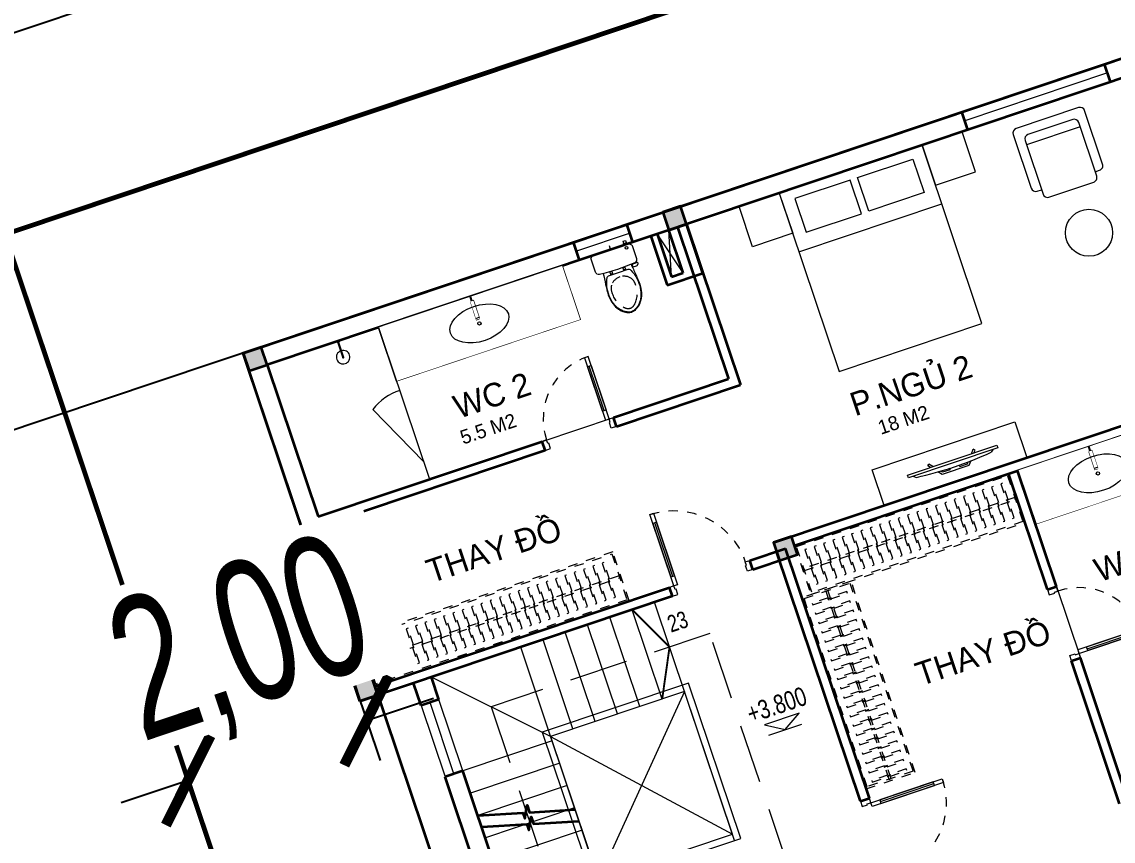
# Model space of a CAD drawing. Header units: metres. Extents: x 568336 to 569219, y 2065964 to 2066430.
# Drawn here: x 568664.53 to 568676.13, y 2066165.03 to 2066173.73 of the extents above; entities that cross this region are included whole.
import ezdxf

# ---------------------------------------------------------------- set-up
doc = ezdxf.new("R2010")
doc.units = ezdxf.units.M
for name, pattern in [('CENTER', [2, 1.25, -0.25, 0.25, -0.25]), ('DASHED', [0.75, 0.5, -0.25]), ('HIDDEN', [0.375, 0.25, -0.125]), ('HIDDEN2', [0.1875, 0.125, -0.0625]), ('X-5M-G-MB PHONGNGU$0$HIDDEN2', [0.1875, 0.125, -0.0625]), ('xref-thap C (mb tang 32-2)$0$HIDDEN', [0.375, 0.25, -0.125]), ('Xref-VCMT-BT3 - tuong bao$0$HIDDEN', [0.375, 0.25, -0.125])]:
    doc.linetypes.add(name, pattern=pattern)
doc.layers.get('0').update_dxf_attribs({"linetype": 'CONTINUOUS'})
doc.layers.get('DEFPOINTS').update_dxf_attribs({"linetype": 'CONTINUOUS'})
for name, color, linetype, lineweight in [('-CONCRETE', 1, 'CONTINUOUS', 35), ('-DOOR', 137, 'CONTINUOUS', 9), ('-FURNITURE', 46, 'CONTINUOUS', 9), ('-HIDE', 3, 'HIDDEN', 13), ('-KH', 143, 'CONTINUOUS', 13), ('-LINE1', 7, 'CONTINUOUS', 18), ('-RANH GIOI KHU DAT', 12, 'CENTER', 18), ('-TEXT', 7, 'CONTINUOUS', 15), ('-WALL', 4, 'CONTINUOUS', 35), ('Bighome_khuat', 251, 'DASHED', 5), ('TEXT25', 2, 'CONTINUOUS', 13)]:
    doc.layers.add(name, color=color, linetype=linetype, lineweight=lineweight)
doc.layers.add('LoLK', color=6, linetype='CONTINUOUS')
doc.styles.add('1', font='arial.ttf')
doc.styles.add('KTHUOC', font='', dxfattribs={"width": 0.8})
doc.styles.add('T1', font='', dxfattribs={"height": 200})
doc.styles.get('KTHUOC').set_extended_font_data('.VnArial NarrowH')
doc.styles.get('T1').set_extended_font_data('VNgeometric Light')
doc.dimstyles.new('tien', dxfattribs={"dimscale": 0, "dimtxt": 1.5, "dimasz": 0.75, "dimexe": 0.45, "dimexo": 0, "dimgap": 0.25, "dimtad": 1, "dimzin": 1, "dimtxsty": 'KTHUOC', "dimblk1": 'ARCHTICK', "dimblk2": 'ARCHTICK', "dimsah": 1, "dimcen": 1, "dimdle": 0.45, "dimclrd": 37, "dimclre": 37, "dimclrt": 7, "dimaunit": 1, "dimadec": 0, "dimazin": 0, "dimtfac": 1, "dimtix": 1, "dimtofl": 0, "dimtmove": 2, "dimatfit": 3, "dimldrblk": 'ARCHTICK', "dimfxl": 1, "dimtfill": 1, "dimtolj": 1, "dimtzin": 1, "dimarcsym": 0})

# ---------------------------------------------------------------- blocks, each defined once
blk = doc.blocks.new('BT2-T2')
at = {"layer": '-RANH GIOI KHU DAT', "linetype": 'HIDDEN', "ltscale": 10, "const_width": 50}
blk.add_lwpolyline([(183112, -5845), (200370, -5845), (200021, -20846), (194905, -25845), (183112, -25845), (183112, -5845)], dxfattribs=at)
blk = doc.blocks.new('*U88')
at = {"color": 251}
blk.add_line((-70, 100), (-70, 700), dxfattribs=at)
for points in [[(-50, 0), (-50, 800), (-90, 800), (-90, 0)], [(-50, 100), (-90, 100), (-90, 700), (-50, 700)], [(-900, -100), (-840, -100), (-840, -40), (-850, -40), (-850, 0), (-900, 0)], [(0, -100), (-60, -100), (-60, -40), (-50, -40), (-50, 0), (0, 0)]]:
    blk.add_lwpolyline(points, close=True)
at = {"layer": 'Bighome_khuat', "linetype": 'Xref-VCMT-BT3 - tuong bao$0$HIDDEN'}
blk.add_arc((-50, 0), 800, 90, 180, dxfattribs=at)
blk = doc.blocks.new('Sink_Cicle')
blk.add_lwpolyline([(17, -50), (-17, -50), (-18, -252), (17, -252)], close=True)
blk.add_circle((0, -300), 17.5)
at = {"layer": 'DEFPOINTS'}
blk.add_line((0, -100), (0, 0), dxfattribs=at)
blk.add_wipeout([(17, -50), (-17, -50), (-18, -252), (17, -252)])
at = {"layer": '-FURNITURE', "linetype": 'Continuous'}
blk.add_ellipse((0, -300), major_axis=(-325, 0), ratio=0.584615, dxfattribs=at)
blk.add_line((-18, -237), (17, -237))
blk = doc.blocks.new('*U191')
at = {"ltscale": 300}
blk.add_lwpolyline([(0, 0), (1600, 0), (1600, -600), (0, -600)], close=True, dxfattribs=at)
blk.add_wipeout([(0, 0), (1600, 0), (1600, -600), (0, -600)], dxfattribs=at)
blk.add_blockref('Sink_Cicle', (800, 0), dxfattribs=at)
blk = doc.blocks.new('*U96')
at = {"color": 251}
blk.add_line((-70, 100), (-70, 600), dxfattribs=at)
for points in [[(-50, 0), (-50, 700), (-90, 700), (-90, 0)], [(-50, 100), (-90, 100), (-90, 600), (-50, 600)], [(-800, -100), (-740, -100), (-740, -40), (-750, -40), (-750, 0), (-800, 0)], [(0, -100), (-60, -100), (-60, -40), (-50, -40), (-50, 0), (0, 0)]]:
    blk.add_lwpolyline(points, close=True)
at = {"layer": 'Bighome_khuat', "linetype": 'Xref-VCMT-BT3 - tuong bao$0$HIDDEN'}
blk.add_arc((-50, 0), 700, 90, 180, dxfattribs=at)
blk = doc.blocks.new('DANH COT')
at = {"layer": '-KH'}
blk.add_line((0, 0), (368, 0), dxfattribs=at)
blk.add_lwpolyline([(379, 118), (-11, 118), (184, 0)], close=True, dxfattribs=at)
blk.add_solid([(184, 0), (184, 118), (379, 118), (184, 0)], dxfattribs=at)
at = {"layer": '-TEXT', "style": '1', "width": 0.75}
blk.add_attdef('CAODO', (-142, 178), '', height=180, dxfattribs=at)
blk = doc.blocks.new('A$C32e20c34')
blk.add_line((657, 2050), (657, 450))
for points in [[(0, 2050), (450, 2050), (450, 2500), (0, 2500)], [(109, 1910), (485.5, 1910), (485.5, 1292.5), (109, 1292.5)], [(109, 590), (485.5, 590), (485.5, 1207.5), (109, 1207.5)], [(0, 450), (450, 450), (450, 0), (0, 0)]]:
    blk.add_lwpolyline(points, close=True)
blk.add_lwpolyline([(0, 2050), (2000, 2050), (2000, 450), (0, 450), (0, 2050)])
blk = doc.blocks.new('XR.MB.LM123$0$tvi 1')
blk.add_lwpolyline([(29, 0), (29, -1000), (0, -1000), (0, 0)], close=True)
for points in [[(29, -50), (52, -81)], [(-24, -236), (-39, -252)], [(0, -285), (-39, -252)], [(0, -256), (-24, -236)], [(70, -315), (111, -350), (111, -650), (70, -685)], [(89, -446), (89, -360), (71, -345)], [(89, -446), (73, -446)], [(89, -554), (89, -640), (71, -655)], [(89, -554), (73, -554)], [(0, -715), (-39, -748)], [(-24, -764), (-39, -748)], [(0, -744), (-24, -764)], [(29, -950), (52, -919)]]:
    blk.add_lwpolyline(points)
blk.add_arc((-4025, -500), 4099, 354.1311, 5.8689)
blk = doc.blocks.new('*U199')
at = {"linetype": 'X-5M-G-MB PHONGNGU$0$HIDDEN2'}
for points in [[(0, 600), (0, 0), (2619, 0), (2619, 600)], [(2599, 580), (2599, 20), (20, 20), (20, 580)], [(2599, 287), (2599, 313), (20, 313), (20, 287)], [(114, 319), (109, 319), (109, 280), (114, 280)], [(228, 319), (223, 319), (223, 280), (228, 280)], [(342, 319), (337, 319), (337, 280), (342, 280)], [(456, 319), (451, 319), (451, 280), (456, 280)], [(570, 319), (565, 319), (565, 280), (570, 280)], [(684, 319), (679, 319), (679, 280), (684, 280)], [(798, 319), (793, 319), (793, 280), (798, 280)], [(912, 319), (907, 319), (907, 280), (912, 280)], [(1026, 319), (1021, 319), (1021, 280), (1026, 280)], [(1140, 319), (1135, 319), (1135, 280), (1140, 280)], [(1254, 319), (1249, 319), (1249, 280), (1254, 280)], [(1368, 319), (1363, 319), (1363, 280), (1368, 280)], [(1482, 319), (1477, 319), (1477, 280), (1482, 280)], [(1596, 319), (1591, 319), (1591, 280), (1596, 280)], [(1710, 319), (1705, 319), (1705, 280), (1710, 280)], [(1824, 319), (1819, 319), (1819, 280), (1824, 280)], [(1938, 319), (1933, 319), (1933, 280), (1938, 280)], [(2052, 319), (2047, 319), (2047, 280), (2052, 280)], [(2166, 319), (2161, 319), (2161, 280), (2166, 280)], [(2280, 319), (2275, 319), (2275, 280), (2280, 280)], [(2394, 319), (2389, 319), (2389, 280), (2394, 280)], [(2508, 319), (2503, 319), (2503, 280), (2508, 280)]]:
    blk.add_lwpolyline(points, close=True, dxfattribs=at)
for points in [[(122, 313), (122, 515), (100, 515), (100, 313)], [(236, 313), (236, 515), (214, 515), (214, 313)], [(350, 313), (350, 515), (328, 515), (328, 313)], [(464, 313), (464, 515), (442, 515), (442, 313)], [(578, 313), (578, 515), (556, 515), (556, 313)], [(692, 313), (692, 515), (670, 515), (670, 313)], [(806, 313), (806, 515), (784, 515), (784, 313)], [(920, 313), (920, 515), (898, 515), (898, 313)], [(1034, 313), (1034, 515), (1012, 515), (1012, 313)], [(1148, 313), (1148, 515), (1126, 515), (1126, 313)], [(1262, 313), (1262, 515), (1240, 515), (1240, 313)], [(1376, 313), (1376, 515), (1354, 515), (1354, 313)], [(1490, 313), (1490, 515), (1468, 515), (1468, 313)], [(1604, 313), (1604, 515), (1582, 515), (1582, 313)], [(1718, 313), (1718, 515), (1696, 515), (1696, 313)], [(1832, 313), (1832, 515), (1810, 515), (1810, 313)], [(1946, 313), (1946, 515), (1924, 515), (1924, 313)], [(2060, 313), (2060, 515), (2038, 515), (2038, 313)], [(2174, 313), (2174, 515), (2152, 515), (2152, 313)], [(2288, 313), (2288, 515), (2266, 515), (2266, 313)], [(2402, 313), (2402, 515), (2380, 515), (2380, 313)], [(2516, 313), (2516, 515), (2494, 515), (2494, 313)], [(100, 287), (100, 92), (122, 92), (122, 287)], [(214, 287), (214, 92), (236, 92), (236, 287)], [(328, 287), (328, 92), (350, 92), (350, 287)], [(442, 287), (442, 92), (464, 92), (464, 287)], [(556, 287), (556, 92), (578, 92), (578, 287)], [(670, 287), (670, 92), (692, 92), (692, 287)], [(784, 287), (784, 92), (806, 92), (806, 287)], [(898, 287), (898, 92), (920, 92), (920, 287)], [(1012, 287), (1012, 92), (1034, 92), (1034, 287)], [(1126, 287), (1126, 92), (1148, 92), (1148, 287)], [(1240, 287), (1240, 92), (1262, 92), (1262, 287)], [(1354, 287), (1354, 92), (1376, 92), (1376, 287)], [(1468, 287), (1468, 92), (1490, 92), (1490, 287)], [(1582, 287), (1582, 92), (1604, 92), (1604, 287)], [(1696, 287), (1696, 92), (1718, 92), (1718, 287)], [(1810, 287), (1810, 92), (1832, 92), (1832, 287)], [(1924, 287), (1924, 92), (1946, 92), (1946, 287)], [(2038, 287), (2038, 92), (2060, 92), (2060, 287)], [(2152, 287), (2152, 92), (2174, 92), (2174, 287)], [(2266, 287), (2266, 92), (2288, 92), (2288, 287)], [(2380, 287), (2380, 92), (2402, 92), (2402, 287)], [(2494, 287), (2494, 92), (2516, 92), (2516, 287)]]:
    blk.add_lwpolyline(points, dxfattribs=at)
blk = doc.blocks.new('*U195')
at = {"linetype": 'X-5M-G-MB PHONGNGU$0$HIDDEN2'}
for points in [[(0, 600), (0, 0), (2339, 0), (2339, 600)], [(2319, 580), (2319, 20), (20, 20), (20, 580)], [(2319, 287), (2319, 313), (20, 313), (20, 287)], [(114, 319), (109, 319), (109, 280), (114, 280)], [(228, 319), (223, 319), (223, 280), (228, 280)], [(342, 319), (337, 319), (337, 280), (342, 280)], [(456, 319), (451, 319), (451, 280), (456, 280)], [(570, 319), (565, 319), (565, 280), (570, 280)], [(684, 319), (679, 319), (679, 280), (684, 280)], [(798, 319), (793, 319), (793, 280), (798, 280)], [(912, 319), (907, 319), (907, 280), (912, 280)], [(1026, 319), (1021, 319), (1021, 280), (1026, 280)], [(1140, 319), (1135, 319), (1135, 280), (1140, 280)], [(1254, 319), (1249, 319), (1249, 280), (1254, 280)], [(1368, 319), (1363, 319), (1363, 280), (1368, 280)], [(1482, 319), (1477, 319), (1477, 280), (1482, 280)], [(1596, 319), (1591, 319), (1591, 280), (1596, 280)], [(1710, 319), (1705, 319), (1705, 280), (1710, 280)], [(1824, 319), (1819, 319), (1819, 280), (1824, 280)], [(1938, 319), (1933, 319), (1933, 280), (1938, 280)], [(2052, 319), (2047, 319), (2047, 280), (2052, 280)], [(2166, 319), (2161, 319), (2161, 280), (2166, 280)], [(2280, 319), (2275, 319), (2275, 280), (2280, 280)]]:
    blk.add_lwpolyline(points, close=True, dxfattribs=at)
for points in [[(122, 313), (122, 515), (100, 515), (100, 313)], [(236, 313), (236, 515), (214, 515), (214, 313)], [(350, 313), (350, 515), (328, 515), (328, 313)], [(464, 313), (464, 515), (442, 515), (442, 313)], [(578, 313), (578, 515), (556, 515), (556, 313)], [(692, 313), (692, 515), (670, 515), (670, 313)], [(806, 313), (806, 515), (784, 515), (784, 313)], [(920, 313), (920, 515), (898, 515), (898, 313)], [(1034, 313), (1034, 515), (1012, 515), (1012, 313)], [(1148, 313), (1148, 515), (1126, 515), (1126, 313)], [(1262, 313), (1262, 515), (1240, 515), (1240, 313)], [(1376, 313), (1376, 515), (1354, 515), (1354, 313)], [(1490, 313), (1490, 515), (1468, 515), (1468, 313)], [(1604, 313), (1604, 515), (1582, 515), (1582, 313)], [(1718, 313), (1718, 515), (1696, 515), (1696, 313)], [(1832, 313), (1832, 515), (1810, 515), (1810, 313)], [(1946, 313), (1946, 515), (1924, 515), (1924, 313)], [(2060, 313), (2060, 515), (2038, 515), (2038, 313)], [(2174, 313), (2174, 515), (2152, 515), (2152, 313)], [(2288, 313), (2288, 515), (2266, 515), (2266, 313)], [(100, 287), (100, 92), (122, 92), (122, 287)], [(214, 287), (214, 92), (236, 92), (236, 287)], [(328, 287), (328, 92), (350, 92), (350, 287)], [(442, 287), (442, 92), (464, 92), (464, 287)], [(556, 287), (556, 92), (578, 92), (578, 287)], [(670, 287), (670, 92), (692, 92), (692, 287)], [(784, 287), (784, 92), (806, 92), (806, 287)], [(898, 287), (898, 92), (920, 92), (920, 287)], [(1012, 287), (1012, 92), (1034, 92), (1034, 287)], [(1126, 287), (1126, 92), (1148, 92), (1148, 287)], [(1240, 287), (1240, 92), (1262, 92), (1262, 287)], [(1354, 287), (1354, 92), (1376, 92), (1376, 287)], [(1468, 287), (1468, 92), (1490, 92), (1490, 287)], [(1582, 287), (1582, 92), (1604, 92), (1604, 287)], [(1696, 287), (1696, 92), (1718, 92), (1718, 287)], [(1810, 287), (1810, 92), (1832, 92), (1832, 287)], [(1924, 287), (1924, 92), (1946, 92), (1946, 287)], [(2038, 287), (2038, 92), (2060, 92), (2060, 287)], [(2152, 287), (2152, 92), (2174, 92), (2174, 287)], [(2266, 287), (2266, 92), (2288, 92), (2288, 287)]]:
    blk.add_lwpolyline(points, dxfattribs=at)
blk = doc.blocks.new('A$C5C575821')
at = {"layer": '-CONCRETE'}
h = blk.add_hatch(color=256, dxfattribs=at)
h.dxf.hatch_style = 1
h.paths.add_polyline_path([(0, 200), (0, 0), (200, 0), (200, 200)])
blk.add_lwpolyline([(0, 0), (200, 0), (200, 200), (0, 200)], close=True, dxfattribs=at)
blk = doc.blocks.new('A$C7d565662')
for p, q in [((0, 751), (0, 150)), ((751, 801), (50, 801)), ((651, 701), (150, 701)), ((801, 150), (801, 751)), ((100, 651), (100, 50)), ((701, 601), (100, 601)), ((701, 50), (701, 651)), ((50, 100), (100, 100)), ((701, 100), (751, 100)), ((150, 0), (651, 0))]:
    blk.add_line(p, q)
for centre, start, end in [((50, 751), 90, 180), ((150, 651), 90, 180), ((651, 651), 0, 90), ((751, 751), 0, 90), ((50, 150), 180, 270), ((751, 150), 270, 0), ((150, 50), 180, 270), ((651, 50), 270, 0)]:
    blk.add_arc(centre, 50.1, start, end)
blk = doc.blocks.new('*U201')
at = {"ltscale": 300}
blk.add_lwpolyline([(0, 0), (2056, 0), (2056, -600), (0, -600)], close=True, dxfattribs=at)
blk.add_wipeout([(0, 0), (2056, 0), (2056, -600), (0, -600)], dxfattribs=at)
blk.add_blockref('Sink_Cicle', (1028, 0), dxfattribs=at)
blk = doc.blocks.new('A$C18091ED7')
for p, q in [((0, -42), (0, 0)), ((146, -27), (179, -27)), ((146, -27), (146, -30)), ((146, -30), (166, -30)), ((153, -37), (146, -30)), ((152, 0), (152, -27)), ((152, 0), (179, 0)), ((153, -37), (166, -37)), ((153, -40), (153, -37)), ((153, -40), (178, -40)), ((153, -40), (178, -40)), ((153, -40), (153, -42)), ((185, -30), (166, -30)), ((178, -37), (166, -37)), ((185, -30), (178, -37)), ((178, -37), (178, -40)), ((178, -40), (178, -42)), ((179, 0), (179, -27)), ((179, -27), (185, -27)), ((185, -27), (185, -30)), ((-83, -267), (-83, -300)), ((-83, -278), (-83, -288)), ((-61, -290), (-83, -290)), ((-63, -265), (-81, -265)), ((-61, -267), (-61, -300)), ((61, -267), (61, -300)), ((61, -290), (83, -290)), ((63, -265), (81, -265)), ((83, -267), (83, -300)), ((83, -278), (83, -288)), ((165, -262), (165, -290)), ((168, -260), (228, -260)), ((168, -292), (207, -292)), ((231, -274), (231, -262))]:
    blk.add_line(p, q)
for points in [[(230, -219, -0.137407), (225, -235), (222, -241, -0.236081), (198, -255, -0.051961), (-198, -255, -0.236081), (-222, -241), (-225, -235, -0.137407), (-230, -219), (-230, -72, -0.198912), (-226, -63), (-209, -46, -0.198912), (-200, -42), (0, -42), (200, -42, -0.198912), (209, -46), (226, -63, -0.198912), (230, -72)], [(144, -619, -0.212405), (26, -734, -0.027685), (-1, -739, -0.022279), (-26, -734, -0.212405), (-144, -619, -0.142796), (-167, -428, -0.093005), (-128, -309, -0.256439), (-111, -300), (0, -300), (111, -300, -0.256439), (128, -309, -0.093005), (167, -428, -0.142796)]]:
    blk.add_lwpolyline(points, format="xyb", close=True)
at = {"linetype": 'xref-thap C (mb tang 32-2)$0$HIDDEN', "ltscale": 100}
blk.add_lwpolyline([(61, -669, -0.199031), (0, -699, -0.199031), (-61, -669, -0.218924), (-132, -478, -0.153791), (-112, -404, -0.236701), (0, -348, -0.236701), (112, -404, -0.153791), (132, -478, -0.218924)], format="xyb", close=True, dxfattribs=at)
blk.add_circle((166, -78), 13.9)
for centre, radius, start, end in [((-81, -267), 1.98, 90, 180), ((-63, -267), 1.98, 0, 90), ((63, -267), 1.98, 90, 180), ((81, -267), 1.98, 0, 90), ((168, -262), 2.47, 90, 180), ((168, -290), 2.47, 180, 270), ((207, -277), 15.5, 270, 306.4659), ((168, -225), 80.1, 306.4659, 320.3123), ((228, -274), 2.47, 320.3123, 0)]:
    blk.add_arc(centre, radius, start, end)
for points in [[(-156, -259), (-157, -267), (-164, -328), (-169, -385), (-184, -528), (-136, -679), (-50, -735), (-20, -741), (0, -744)], [(156, -259), (157, -267), (164, -328), (169, -385), (184, -528), (136, -679), (50, -735), (20, -741), (0, -744)]]:
    blk.add_open_spline(points, degree=3, knots=[130.613938, 130.613938, 130.613938, 130.613938, 152.852109, 311.129351, 417.703951, 561.383393, 697.692632, 710.812262, 710.812262, 710.812262, 710.812262])
blk = doc.blocks.new('shower')
for points in [[(180919, -32316), (180912, -32316), (180912, -32147), (180919, -32147)], [(180929, -32327), (180902, -32327), (180902, -32316), (180929, -32316)]]:
    blk.add_lwpolyline(points, close=True)
for radius, start, end in [(72, 272.7907, 267.2093), (8.35, 294.8355, 245.1645)]:
    blk.add_arc((180916, -32147), radius, start, end)
blk = doc.blocks.new('*U200')
at = {"linetype": 'X-5M-G-MB PHONGNGU$0$HIDDEN2'}
for points in [[(0, 600), (0, 0), (3109, 0), (3109, 600)], [(3089, 580), (3089, 20), (20, 20), (20, 580)], [(3089, 287), (3089, 313), (20, 313), (20, 287)], [(114, 319), (109, 319), (109, 280), (114, 280)], [(228, 319), (223, 319), (223, 280), (228, 280)], [(342, 319), (337, 319), (337, 280), (342, 280)], [(456, 319), (451, 319), (451, 280), (456, 280)], [(570, 319), (565, 319), (565, 280), (570, 280)], [(684, 319), (679, 319), (679, 280), (684, 280)], [(798, 319), (793, 319), (793, 280), (798, 280)], [(912, 319), (907, 319), (907, 280), (912, 280)], [(1026, 319), (1021, 319), (1021, 280), (1026, 280)], [(1140, 319), (1135, 319), (1135, 280), (1140, 280)], [(1254, 319), (1249, 319), (1249, 280), (1254, 280)], [(1368, 319), (1363, 319), (1363, 280), (1368, 280)], [(1482, 319), (1477, 319), (1477, 280), (1482, 280)], [(1596, 319), (1591, 319), (1591, 280), (1596, 280)], [(1710, 319), (1705, 319), (1705, 280), (1710, 280)], [(1824, 319), (1819, 319), (1819, 280), (1824, 280)], [(1938, 319), (1933, 319), (1933, 280), (1938, 280)], [(2052, 319), (2047, 319), (2047, 280), (2052, 280)], [(2166, 319), (2161, 319), (2161, 280), (2166, 280)], [(2280, 319), (2275, 319), (2275, 280), (2280, 280)], [(2394, 319), (2389, 319), (2389, 280), (2394, 280)], [(2508, 319), (2503, 319), (2503, 280), (2508, 280)], [(2622, 319), (2617, 319), (2617, 280), (2622, 280)], [(2736, 319), (2731, 319), (2731, 280), (2736, 280)], [(2850, 319), (2845, 319), (2845, 280), (2850, 280)], [(2964, 319), (2959, 319), (2959, 280), (2964, 280)]]:
    blk.add_lwpolyline(points, close=True, dxfattribs=at)
for points in [[(122, 313), (122, 515), (100, 515), (100, 313)], [(236, 313), (236, 515), (214, 515), (214, 313)], [(350, 313), (350, 515), (328, 515), (328, 313)], [(464, 313), (464, 515), (442, 515), (442, 313)], [(578, 313), (578, 515), (556, 515), (556, 313)], [(692, 313), (692, 515), (670, 515), (670, 313)], [(806, 313), (806, 515), (784, 515), (784, 313)], [(920, 313), (920, 515), (898, 515), (898, 313)], [(1034, 313), (1034, 515), (1012, 515), (1012, 313)], [(1148, 313), (1148, 515), (1126, 515), (1126, 313)], [(1262, 313), (1262, 515), (1240, 515), (1240, 313)], [(1376, 313), (1376, 515), (1354, 515), (1354, 313)], [(1490, 313), (1490, 515), (1468, 515), (1468, 313)], [(1604, 313), (1604, 515), (1582, 515), (1582, 313)], [(1718, 313), (1718, 515), (1696, 515), (1696, 313)], [(1832, 313), (1832, 515), (1810, 515), (1810, 313)], [(1946, 313), (1946, 515), (1924, 515), (1924, 313)], [(2060, 313), (2060, 515), (2038, 515), (2038, 313)], [(2174, 313), (2174, 515), (2152, 515), (2152, 313)], [(2288, 313), (2288, 515), (2266, 515), (2266, 313)], [(2402, 313), (2402, 515), (2380, 515), (2380, 313)], [(2516, 313), (2516, 515), (2494, 515), (2494, 313)], [(2630, 313), (2630, 515), (2608, 515), (2608, 313)], [(2744, 313), (2744, 515), (2722, 515), (2722, 313)], [(2858, 313), (2858, 515), (2836, 515), (2836, 313)], [(2972, 313), (2972, 515), (2950, 515), (2950, 313)], [(100, 287), (100, 92), (122, 92), (122, 287)], [(214, 287), (214, 92), (236, 92), (236, 287)], [(328, 287), (328, 92), (350, 92), (350, 287)], [(442, 287), (442, 92), (464, 92), (464, 287)], [(556, 287), (556, 92), (578, 92), (578, 287)], [(670, 287), (670, 92), (692, 92), (692, 287)], [(784, 287), (784, 92), (806, 92), (806, 287)], [(898, 287), (898, 92), (920, 92), (920, 287)], [(1012, 287), (1012, 92), (1034, 92), (1034, 287)], [(1126, 287), (1126, 92), (1148, 92), (1148, 287)], [(1240, 287), (1240, 92), (1262, 92), (1262, 287)], [(1354, 287), (1354, 92), (1376, 92), (1376, 287)], [(1468, 287), (1468, 92), (1490, 92), (1490, 287)], [(1582, 287), (1582, 92), (1604, 92), (1604, 287)], [(1696, 287), (1696, 92), (1718, 92), (1718, 287)], [(1810, 287), (1810, 92), (1832, 92), (1832, 287)], [(1924, 287), (1924, 92), (1946, 92), (1946, 287)], [(2038, 287), (2038, 92), (2060, 92), (2060, 287)], [(2152, 287), (2152, 92), (2174, 92), (2174, 287)], [(2266, 287), (2266, 92), (2288, 92), (2288, 287)], [(2380, 287), (2380, 92), (2402, 92), (2402, 287)], [(2494, 287), (2494, 92), (2516, 92), (2516, 287)], [(2608, 287), (2608, 92), (2630, 92), (2630, 287)], [(2722, 287), (2722, 92), (2744, 92), (2744, 287)], [(2836, 287), (2836, 92), (2858, 92), (2858, 287)], [(2950, 287), (2950, 92), (2972, 92), (2972, 287)]]:
    blk.add_lwpolyline(points, dxfattribs=at)
blk = doc.blocks.new('BT2-T2.1')
at = {"layer": '-DOOR'}
for points in [[(568674.517, 2066172.772), (568676.034, 2066173.281), (568676.097, 2066173.092), (568674.581, 2066172.583)], [(568670.393, 2066171.388), (568670.962, 2066171.579), (568671.025, 2066171.39), (568670.457, 2066171.199)], [(568667.824, 2066167.414), (568667.57, 2066168.173), (568667.759, 2066168.236), (568668.014, 2066167.478)], [(568668.964, 2066166.531), (568668.775, 2066166.467), (568669.029, 2066165.709), (568669.219, 2066165.773)]]:
    blk.add_lwpolyline(points, close=True, dxfattribs=at)
for points in [[(568676.066, 2066173.187), (568674.549, 2066172.677)], [(568670.994, 2066171.484), (568670.425, 2066171.294)], [(568670.061, 2066169.273), (568670.819, 2066169.527)], [(568667.664, 2066168.205), (568667.919, 2066167.446)], [(568675.524, 2066167.73), (568675.778, 2066166.972)], [(568669.124, 2066165.741), (568668.87, 2066166.499)]]:
    blk.add_lwpolyline(points, dxfattribs=at)
at = {"layer": '-FURNITURE'}
for points in [[(568671.434, 2066171.02), (568671.405, 2066171.517)], [(568671.557, 2066171.062), (568671.281, 2066171.476)], [(568668.803, 2066169.056), (568668.264, 2066169.612)]]:
    blk.add_lwpolyline(points, dxfattribs=at)
blk.add_circle((568675.869, 2066171.489), 0.25, dxfattribs=at)
blk.add_arc((568668.739, 2066169.246), 0.6, 108.5515, 142.415, dxfattribs=at)
at = {"layer": '-HIDE', "ltscale": 10}
for points in [[(568671.573, 2066166.615), (568670.66, 2066164.621)], [(568670.151, 2066166.138), (568672.082, 2066165.099)]]:
    blk.add_lwpolyline(points, dxfattribs=at)
at = {"layer": '-KH', "linetype": 'HIDDEN2', "ltscale": 5}
blk.add_lwpolyline([(568672.67, 2066164.768), (568671.842, 2066167.233), (568669.518, 2066166.453), (568670.345, 2066163.988)], close=True, dxfattribs=at)
at = {"layer": '-LINE1'}
for p, q in [((568671.336, 2066166.536), (568671.018, 2066167.484)), ((568672.104, 2066165.032), (568671.255, 2066167.564)), ((568671.099, 2066166.456), (568670.781, 2066167.404)), ((568670.625, 2066166.297), (568670.307, 2066167.245)), ((568670.862, 2066166.377), (568670.544, 2066167.325)), ((568670.388, 2066166.218), (568670.07, 2066167.166)), ((568670.978, 2066163.673), (568669.833, 2066167.086))]:
    blk.add_line(p, q, dxfattribs=at)
at = {"layer": '-LINE1', "const_width": 0.02}
blk.add_lwpolyline([(568671.018, 2066167.484), (568671.414, 2066167.089), (568671.336, 2066166.536)], dxfattribs=at)
at = {"layer": '-LINE1'}
for points in [[(568670.151, 2066166.138), (568668.885, 2066166.768)], [(568670.167, 2066166.091), (568669.219, 2066165.773)], [(568670.247, 2066165.854), (568669.298, 2066165.536)], [(568670.326, 2066165.617), (568669.378, 2066165.299)], [(568670.406, 2066165.38), (568669.458, 2066165.062)], [(568670.485, 2066165.143), (568669.537, 2066164.825)]]:
    blk.add_lwpolyline(points, dxfattribs=at)
for points in [[(568671.617, 2066166.704), (568670.062, 2066166.182), (568670.616, 2066164.533), (568672.171, 2066165.055)], [(568671.573, 2066166.615), (568670.151, 2066166.138), (568670.66, 2066164.621), (568672.082, 2066165.099)]]:
    blk.add_lwpolyline(points, close=True, dxfattribs=at)
at = {"layer": '-RANH GIOI KHU DAT', "linetype": 'HIDDEN', "ltscale": 10, "const_width": 0.05}
blk.add_lwpolyline([(568664.353, 2066171.471), (568680.715, 2066176.962), (568685.819, 2066162.851), (568682.779, 2066156.558), (568670.716, 2066152.51), (568664.353, 2066171.471)], dxfattribs=at)
at = {"layer": '-WALL'}
for p, q in [((568666.886, 2066170.211), (568676.556, 2066173.456)), ((568676.097, 2066173.092), (568676.034, 2066173.281)), ((568674.581, 2066172.583), (568674.517, 2066172.772)), ((568671.025, 2066171.39), (568670.962, 2066171.579)), ((568671.557, 2066171.062), (568671.405, 2066171.517)), ((568671.499, 2066171.549), (568672.04, 2066169.937)), ((568671.769, 2066171.059), (568671.594, 2066171.58)), ((568671.594, 2066171.58), (568672.167, 2066169.874)), ((568671.215, 2066171.453), (568667.139, 2066170.085)), ((568671.215, 2066171.453), (568671.39, 2066170.932)), ((568671.281, 2066171.476), (568671.434, 2066171.02)), ((568670.457, 2066171.199), (568670.393, 2066171.388)), ((568671.39, 2066170.932), (568671.769, 2066171.059)), ((568671.434, 2066171.02), (568671.557, 2066171.062)), ((568668.126, 2066166.514), (568666.886, 2066170.211)), ((568667.139, 2066170.085), (568667.68, 2066168.474)), ((568670.819, 2066169.527), (568672.04, 2066169.937)), ((568670.851, 2066169.432), (568672.167, 2066169.874)), ((568672.518, 2066168.198), (568677.543, 2066169.885)), ((568672.74, 2066168.167), (568677.575, 2066169.79)), ((568670.851, 2066169.432), (568670.819, 2066169.527)), ((568667.68, 2066168.474), (568670.061, 2066169.273)), ((568670.092, 2066169.178), (568670.061, 2066169.273)), ((568667.711, 2066168.379), (568670.092, 2066169.178)), ((568667.711, 2066168.379), (568670.257, 2066160.794)), ((568667.759, 2066168.236), (568667.57, 2066168.173)), ((568672.266, 2066168.008), (568672.645, 2066168.135)), ((568672.298, 2066167.913), (568672.677, 2066168.041)), ((568673.441, 2066165.449), (568672.55, 2066168.104)), ((568673.536, 2066165.481), (568672.645, 2066168.135)), ((568672.298, 2066167.913), (568672.266, 2066168.008)), ((568668.284, 2066166.672), (568671.413, 2066167.722)), ((568671.318, 2066167.69), (568671.413, 2066167.722)), ((568671.445, 2066167.627), (568671.413, 2066167.722)), ((568675.429, 2066167.698), (568675.524, 2066167.73)), ((568671.445, 2066167.627), (568668.126, 2066166.514)), ((568668.014, 2066167.478), (568667.824, 2066167.414)), ((568675.683, 2066166.94), (568675.778, 2066166.972)), ((568676.193, 2066165.423), (568675.683, 2066166.94)), ((568676.255, 2066165.55), (568675.778, 2066166.972)), ((568668.964, 2066166.531), (568668.885, 2066166.768)), ((568668.775, 2066166.467), (568668.695, 2066166.704)), ((568669.696, 2066164.351), (568669.219, 2066165.773)), ((568669.507, 2066164.287), (568669.029, 2066165.709)), ((568673.441, 2066165.449), (568673.536, 2066165.481))]:
    blk.add_line(p, q, dxfattribs=at)
for points in [[(568676.43, 2066173.203), (568671.215, 2066171.453)], [(568668.964, 2066166.531), (568668.775, 2066166.467)], [(568669.219, 2066165.773), (568669.029, 2066165.709)], [(568669.378, 2066165.299), (568669.857, 2066165.328), (568669.878, 2066165.265), (568669.902, 2066165.408), (568669.928, 2066165.332), (568670.412, 2066165.362)], [(568669.419, 2066165.177), (568669.898, 2066165.206), (568669.919, 2066165.144), (568669.943, 2066165.286), (568669.969, 2066165.211), (568670.452, 2066165.24)]]:
    blk.add_lwpolyline(points, dxfattribs=at)
at = {"layer": '-DOOR', "yscale": 0.001, "zscale": 0.001}
for name, p, xscale, rotation in [('*U88', (568671.413, 2066167.722), -0.001, 18.55151104104934), ('*U96', (568675.778, 2066166.972), 0.001, 288.5515110410493), ('*U88', (568673.536, 2066165.481), -0.001, 288.5515110410494)]:
    blk.add_blockref(name, p, dxfattribs=dict(at, xscale=xscale, rotation=rotation))
at = {"layer": '-FURNITURE'}
for name, p, xscale, yscale, zscale, rotation in [('A$C7d565662', (568675.302, 2066171.82), 0.001, 0.001, 0.001, 18.55151104104936), ('A$C32e20c34', (568674.522, 2066172.563), -0.001, 0.001, 0.001, 108.5515110410494), ('A$C18091ED7', (568670.775, 2066171.35), 0.001, 0.001, 0.001, 18.55151104104936), ('shower', (568849.69, 2066197.25), 0.0009999999999999998, 0.0009999999999999998, 0.0009999999999999998, 198.551511041044)]:
    blk.add_blockref(name, p, dxfattribs=dict(at, xscale=xscale, yscale=yscale, zscale=zscale, rotation=rotation))
at = {"layer": '-FURNITURE', "extrusion": (0, 0, -1)}
for name, p, xscale, yscale, zscale, rotation in [('XR.MB.LM123$0$tvi 1', (-568674.89, 2066169.232), -0.0009999999999999998, 0.0009999999999999998, 0.001, 71.45217868135904), ('*U200', (-568668.284, 2066166.672), -0.0009166666666659738, 0.0009166666666659738, -0.0009166666666659738, 341.4484889589507), ('*U195', (-568672.82, 2066167.614), -0.0009166666666659741, 0.0009166666666659741, -0.0009166666666659741, 71.44848895895066)]:
    blk.add_blockref(name, p, dxfattribs=dict(at, xscale=xscale, yscale=yscale, zscale=zscale, rotation=rotation))
at = {"layer": '-WALL', "xscale": 0.001, "yscale": 0.001, "zscale": 0.001, "rotation": 18.55151104104936}
for p in [(568671.405, 2066171.517), (568666.949, 2066170.022), (568672.582, 2066168.009), (568668.126, 2066166.514)]:
    blk.add_blockref('A$C5C575821', p, dxfattribs=at)
at = {"layer": '-WALL'}
ref = blk.add_blockref('DANH COT', (568672.469, 2066166.153), dxfattribs=dict(at, xscale=0.001, yscale=0.001, zscale=0.001, rotation=18.55151104104936))
ref.add_attrib('CAODO', '+3.800', (568672.278, 2066166.277), dxfattribs={"layer": '-TEXT', "height": 0.2, "rotation": 18.5515, "style": '1', "width": 0.75})
at = {"layer": '-TEXT', "color": 2}
for s, p in [('P.NGỦ 2', (568673.384, 2066169.538)), ('THAY ĐỒ', (568668.883, 2066167.765)), ('THAY ĐỒ', (568674.079, 2066166.671))]:
    blk.add_text(s, height=0.25, rotation=18.5515, dxfattribs=at).set_placement(p)
at = {"layer": '-TEXT', "style": '1', "width": 0.75}
blk.add_text('23', height=0.18, rotation=18.5515, dxfattribs=at).set_placement((568671.429, 2066167.24))
at = {"layer": 'TEXT25', "style": 'T1'}
for s, p in [('5.5 M2', (568669.221, 2066169.238)), ('18 M2', (568673.658, 2066169.342))]:
    blk.add_text(s, height=0.15, rotation=18.5515, dxfattribs=at).set_placement(p)
at = {"layer": '-FURNITURE', "extrusion": (0, 0, -1), "xscale": -0.001, "yscale": 0.001, "zscale": -0.001, "rotation": 341.4484889589507}
for name, p in [('*U201', (-568668.324, 2066170.483)), ('*U191', (-568675.11, 2066168.963))]:
    blk.add_blockref(name, p, dxfattribs=at)
at = {"layer": '-FURNITURE'}
blk.add_line((568668.324, 2066170.483), (568668.865, 2066168.871), dxfattribs=at)
blk.add_lwpolyline([(568675.082, 2066169.481), (568675.209, 2066169.101), (568673.692, 2066168.592), (568673.565, 2066168.972)], close=True, dxfattribs=at)
at = {"layer": '-WALL'}
for p, q in [((568675.524, 2066167.73), (568675.11, 2066168.963)), ((568675.429, 2066167.698), (568675.015, 2066168.931))]:
    blk.add_line(p, q, dxfattribs=at)
at = {"layer": '-DOOR', "xscale": 0.001, "yscale": 0.001, "zscale": 0.001, "rotation": 18.55151104104936}
blk.add_blockref('*U96', (568670.819, 2066169.527), dxfattribs=at)
at = {"layer": '-FURNITURE', "extrusion": (0, 0, -1), "xscale": -0.0009166666666659738, "yscale": 0.0009166666666659738, "zscale": -0.0009166666666659738, "rotation": 341.4484889589507}
blk.add_blockref('*U199', (-568672.915, 2066167.646), dxfattribs=at)
at = {"layer": '-TEXT', "color": 2}
for s, p in [('WC 2', (568669.172, 2066169.51)), ('WC MT', (568675.978, 2066167.775))]:
    blk.add_text(s, height=0.25, rotation=18.5515, dxfattribs=at).set_placement(p)
blk = doc.blocks.new('BT1-T2')
at = {"layer": '-RANH GIOI KHU DAT', "linetype": 'HIDDEN', "ltscale": 10, "const_width": 50}
blk.add_lwpolyline([(193687, 28101), (206187, 28101), (206187, 48101), (193687, 48101)], close=True, dxfattribs=at)
blk = doc.blocks.new('_ArchTick')
at = {"color": 0, "linetype": 'ByBlock', "const_width": 0.15}
blk.add_lwpolyline([(-0.5, -0.5), (0.5, 0.5)], dxfattribs=at)
blk = doc.blocks.new('*D256')
at = {"color": 37, "lineweight": -2, "transparency": 16777216}
for p, q in [((568666.886, 2066170.211), (568668.339, 2066165.881)), ((568664.989, 2066169.575), (568666.443, 2066165.244)), ((568668.196, 2066166.307), (568668.907, 2066166.546)), ((568666.3, 2066165.671), (568665.589, 2066165.432))]:
    blk.add_line(p, q, dxfattribs=at)
at = {"layer": 'DEFPOINTS', "color": 0, "transparency": 16777216}
for p in [(568666.886, 2066170.211), (568664.989, 2066169.575)]:
    blk.add_point(p, dxfattribs=at)
at = {"color": 37, "lineweight": -2, "transparency": 16777216, "xscale": 0.75, "yscale": 0.75, "zscale": 0.75}
for p, rotation in [((568668.196, 2066166.307), 198.5515111692482), ((568666.3, 2066165.671), 18.55151116924824)]:
    blk.add_blockref('_ArchTick', p, dxfattribs=dict(at, rotation=rotation))
at = {"color": 7, "transparency": 16777216, "insert": (568666.881, 2066167.081), "char_height": 1.5, "attachment_point": 5, "rotation": 18.5515, "style": 'KTHUOC', "bg_fill": 3, "box_fill_scale": 1.1, "bg_fill_color": 256, "bg_fill_true_color": 13158600, "bg_fill_transparency": 0}
blk.add_mtext('\\A1;2,00 ', dxfattribs=at)
at = {"layer": 'DEFPOINTS', "color": 0, "transparency": 16777216}
blk.add_point((568668.196, 2066166.307), dxfattribs=at)

msp = doc.modelspace()

# ---------------------------------------------------------------- block references
at = {"layer": '-KH', "xscale": -0.0009999999999999998, "yscale": 0.0009999999999999998, "zscale": 0.001, "rotation": 198.5514997177271}
msp.add_blockref('BT2-T2', (568492.616, 2066107.672), dxfattribs=at)

# ---------------------------------------------------------------- next in the draw order: block references
at = {"layer": 'LoLK'}
msp.add_blockref('BT2-T2.1', (0, 0), dxfattribs=at)

# ---------------------------------------------------------------- next in the draw order: block references
at = {"layer": '-KH', "xscale": -0.001, "yscale": 0.001, "zscale": 0.001, "rotation": 18.55149982815881}
msp.add_blockref('BT1-T2', (568863.28, 2066187.493), dxfattribs=at)

# ---------------------------------------------------------------- next in the draw order: linework, layer by layer
for p, q in [((568680.079, 2066178.858), (568504.695, 2066120)), ((568680.715, 2066176.962), (568505.331, 2066118.104)), ((568681.351, 2066175.066), (568505.968, 2066116.208))]:
    msp.add_line(p, q)

# ---------------------------------------------------------------- next in the draw order: dimensions: what is measured, and where the dimension line sits
dim = msp.add_aligned_dim(p1=(568664.989, 2066169.575), p2=(568666.886, 2066170.211), distance=-4.118, dimstyle='tien', override={"dimscale": 1, "dimpost": ' '})
dim.commit()
dim.dimension.update_dxf_attribs({"geometry": '*D256', "text_midpoint": (568666.881, 2066167.081)})

doc.saveas('drawing.dxf')
